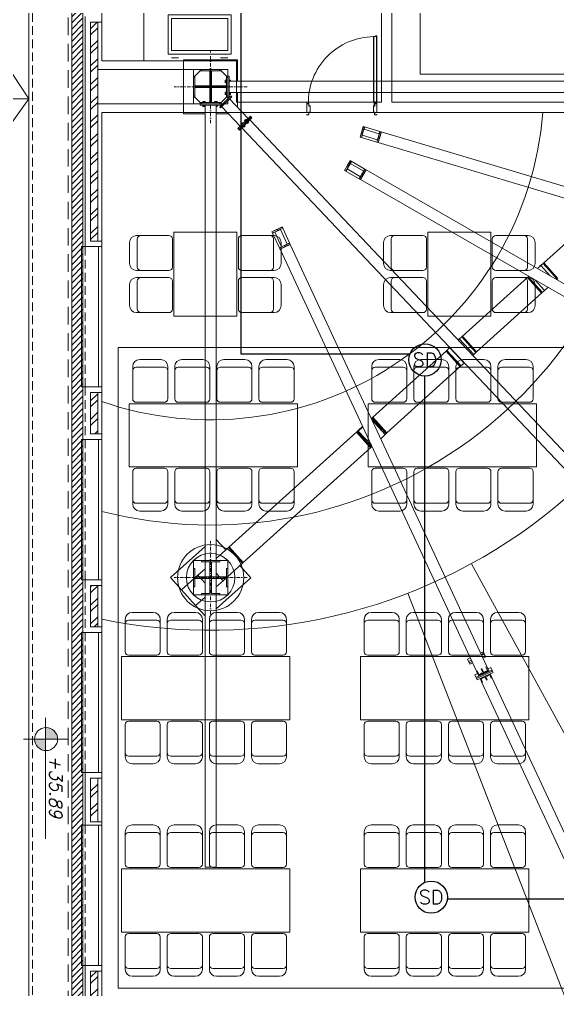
# Model space of a CAD drawing. Header units: inches. Extents: x 561507 to 585362, y 122100 to 138759.
# Drawn here: x 573914 to 574681, y 127063 to 128446 of the extents above; entities that cross this region are included whole.
import ezdxf
from ezdxf.enums import TextEntityAlignment as Align

# ---------------------------------------------------------------- set-up
doc = ezdxf.new("R2010")
doc.units = ezdxf.units.IN
doc.header["$MEASUREMENT"] = 0
for name, pattern in [('DASHDOT2', [0.5, 0.25, -0.125, 0, -0.125]), ('DASHED', [0.75, 0.5, -0.25]), ('HIDDEN', [0.375, 0.25, -0.125]), ('XKITLINE00', [0])]:
    doc.linetypes.add(name, pattern=pattern)
doc.layers.add('BLOCK', color=250, linetype='Continuous', lineweight=5)
doc.layers.add('BLOCK-FUR', color=252, linetype='Continuous', lineweight=0)
doc.layers.add('FIRE', color=3, linetype='Continuous')
doc.layers.add('FIRE WIRE', color=4, linetype='Continuous')
doc.styles.add('ITALICT', font='italict', dxfattribs={"height": 22.5})
doc.styles.add('ROMANS', font='romans.shx')

# ---------------------------------------------------------------- blocks, each defined once
blk = doc.blocks.new('T03', base_point=(7.69542, 4.59291))
at = {"layer": 'BLOCK-FUR'}
for p, q in [((7.69542, 4.59291), (8.59542, 4.59291)), ((7.69542, 4.03291), (7.69542, 4.59291)), ((7.84542, 4.64291), (7.74542, 4.64291)), ((8.44542, 4.64291), (8.54542, 4.64291)), ((8.59542, 4.59291), (8.59542, 4.03291)), ((7.74542, 4.54291), (8.54542, 4.54291)), ((7.74542, 4.08291), (7.74542, 4.54291)), ((8.54542, 4.54291), (8.54542, 4.08291)), ((8.59542, 4.03291), (7.69542, 4.03291)), ((8.54542, 4.08291), (7.74542, 4.08291)), ((7.84542, 3.98291), (7.74542, 3.98291)), ((8.44542, 3.98291), (8.54542, 3.98291))]:
    blk.add_line(p, q, dxfattribs=at)
blk = doc.blocks.new('2-03')
at = {"layer": 'BLOCK-FUR'}
for p, q in [((-0.245, -0.47), (-0.245, -0.41)), ((-0.145, -0.31), (0.155, -0.31)), ((0.255, -0.47), (0.255, -0.41)), ((-0.245, -0.47), (-0.245, -0.87)), ((0.205, -0.42), (-0.195, -0.42)), ((0.255, -0.87), (0.255, -0.47)), ((-0.195, -0.92), (0.205, -0.92))]:
    blk.add_line(p, q, dxfattribs=at)
for centre, radius, start, end in [((-0.145, -0.41), 0.1, 90, 180), ((0.155, -0.41), 0.1, 0, 90), ((-0.195, -0.47), 0.05, 90, 180), ((0.205, -0.47), 0.05, 0, 90), ((-0.195, -0.87), 0.05, 180, 270), ((0.205, -0.87), 0.05, 270, 360)]:
    blk.add_arc(centre, radius, start, end, dxfattribs=at)
blk = doc.blocks.new('miz 8')
at = {"layer": 'BLOCK-FUR'}
for p, q in [((90, 0), (0, 0)), ((0, 0), (0, -240)), ((90, -240), (90, 0)), ((0, -240), (90, -240))]:
    blk.add_line(p, q, dxfattribs=at)
at = {"layer": 'BLOCK-FUR', "xscale": 100, "yscale": 100, "zscale": 100, "rotation": 90}
for p in [(-94, -30.3), (-94, -90.3), (-94, -150.3), (-94, -210.3)]:
    blk.add_blockref('2-03', p, dxfattribs=at)
at = {"layer": 'BLOCK-FUR', "extrusion": (0, 0, -1), "xscale": 100, "yscale": 100, "zscale": -100, "rotation": 90}
for p in [(-184, -30.3), (-184, -90.3), (-184, -150.3), (-184, -210.3)]:
    blk.add_blockref('2-03', p, dxfattribs=at)
blk = doc.blocks.new('4nafareh')
at = {"layer": 'BLOCK-FUR'}
for p, q in [((0, 45), (0, -45)), ((120, 45), (0, 45)), ((120, -45), (120, 45)), ((0, -45), (120, -45))]:
    blk.add_line(p, q, dxfattribs=at)
at = {"layer": 'BLOCK-FUR', "xscale": 100, "yscale": 100, "zscale": 100}
for p in [(29.7, 139), (89.7, 139)]:
    blk.add_blockref('2-03', p, dxfattribs=at)
at = {"layer": 'BLOCK-FUR', "extrusion": (0, 0, -1), "xscale": 100, "yscale": 100, "zscale": -100, "rotation": 180}
for p in [(-29.7, -139), (-89.7, -139)]:
    blk.add_blockref('2-03', p, dxfattribs=at)
blk = doc.blocks.new('S&H')
at = {"layer": 'FIRE'}
blk.add_circle((0, 0), 23, dxfattribs=at)
at = {"layer": 'FIRE', "color": 2, "style": 'ROMANS'}
blk.add_text('SD', height=20, dxfattribs=at).set_placement((-0.1, 0.2), align=Align.MIDDLE)

msp = doc.modelspace()

# ---------------------------------------------------------------- hatches: boundary and pattern name
at = {"layer": 'BLOCK'}
h = msp.add_hatch(dxfattribs=at)
h.set_pattern_fill('ANSI31', color=256, scale=50, style=0)
edge = h.paths.add_edge_path()
edge.add_line((573988.9, 126915), (574448.6, 126915))
edge.add_arc((575362.4, 128010.9), 1426.9, 230.1765, 360.6862)
edge.add_line((576789.3, 128028), (576789.3, 131097))
edge.add_line((576789.3, 131097), (576894.4, 131097))
edge.add_line((576894.4, 131097), (576894.4, 131885))
edge.add_line((576894.4, 131885), (576288.4, 131885))
edge.add_arc((575372.1, 130777.3), 1437.5, 50.4009, 179.7226)
edge.add_line((573934.6, 130784.3), (573934.6, 129808.4))
edge.add_line((573934.6, 129808.4), (573988.9, 129808.4))
edge.add_line((573988.9, 129808.4), (573988.9, 126915))
edge.add_line((573988.9, 126915), (573988.9, 126915))
edge = h.paths.add_edge_path(flags=16)
edge.add_line((576884.4, 131875), (576884.4, 131107))
edge.add_line((576884.4, 131107), (576773.3, 131107))
edge.add_line((576773.3, 131107), (576773.3, 128027.9))
edge.add_arc((575362.4, 128010.9), 1410.9, -130.0584, 0.6901, ccw=False)
edge.add_line((574454.4, 126931), (574004.9, 126931))
edge.add_line((574004.9, 126931), (574004.9, 129824.4))
edge.add_line((574004.9, 129824.4), (573950.6, 129824.4))
edge.add_line((573950.6, 129824.4), (573950.6, 130784.2))
edge.add_arc((575372.4, 130777.1), 1421.8, 50.5456, 179.7137, ccw=False)
edge.add_line((576275.9, 131875), (576884.4, 131875))
h = msp.add_hatch(dxfattribs=at)
h.set_pattern_fill('ANSI32', color=256, scale=50)
h.paths.add_polyline_path([(574025.9, 128442), (574015.9, 128442), (574015.9, 128130), (574025.9, 128130)])
h = msp.add_hatch(dxfattribs=at)
h.set_pattern_fill('ANSI32', color=256, scale=50)
h.paths.add_polyline_path([(574025.9, 127914), (574015.9, 127914), (574015.9, 127855), (574025.9, 127855)])
h = msp.add_hatch(dxfattribs=at)
h.set_pattern_fill('ANSI32', color=256, scale=50)
h.paths.add_polyline_path([(574025.9, 127639), (574015.9, 127639), (574015.9, 127580), (574025.9, 127580)])
at = {"layer": 'BLOCK', "ltscale": 8}
h = msp.add_hatch(color=256, dxfattribs=at)
h.paths.add_polyline_path([(573952.4, 127436.3, 0.01221), (573951.6, 127436.2), (573951.6, 127419.8), (573968.8, 127419.8, 0.414214)])
h.paths.add_polyline_path([(573951.6, 127419.8), (573936, 127419.8, 0.399981), (573951.6, 127403.4)])
at = {"layer": 'BLOCK'}
h = msp.add_hatch(dxfattribs=at)
h.set_pattern_fill('ANSI32', color=256, scale=50)
h.paths.add_polyline_path([(574025.9, 127364), (574015.9, 127364), (574015.9, 127302), (574025.9, 127302)])
h = msp.add_hatch(dxfattribs=at)
h.set_pattern_fill('ANSI32', color=256, scale=50)
h.paths.add_polyline_path([(574226.4, 126924.5), (574025.9, 126924.5), (574025.9, 127089), (574015.9, 127089), (574015.9, 126914.5), (574226.4, 126914.5)])

# ---------------------------------------------------------------- linework, layer by layer
at = {"layer": 'BLOCK', "linetype": 'DASHED', "ltscale": 50}
for p, q in [((573983.9, 129798.5), (573983.9, 126901.5)), ((573988.9, 129798.5), (573988.9, 126901.5))]:
    msp.add_line(p, q, dxfattribs=at)
at = {"layer": 'BLOCK', "ltscale": 50}
msp.add_line((573927.9, 126942.5), (573927.9, 129757.5), dxfattribs=at)
at = {"layer": 'BLOCK', "linetype": 'HIDDEN', "ltscale": 50}
for p, q in [((573932.9, 126942.5), (573932.9, 129757.5)), ((574007.9, 128122), (574007.9, 127922)), ((574007.9, 127922), (574007.9, 127647)), ((574007.9, 127647), (574007.9, 127372)), ((574007.9, 127297), (574007.9, 127097))]:
    msp.add_line(p, q, dxfattribs=at)
at = {"layer": 'BLOCK'}
for p, q in [((573410.8, 129113.2), (573927.9, 128332.5)), ((574430.4, 128328), (574430.3, 128868.9)), ((574445.3, 128868.9), (574445.4, 128328)), ((574031.9, 128650), (574031.9, 128442)), ((574007.9, 128122), (574007.9, 128450)), ((574015.9, 128130), (574015.9, 128442)), ((574015.9, 128442), (574031.9, 128442)), ((574025.9, 128130), (574025.9, 128442)), ((574031.9, 128387), (574031.9, 128442)), ((574223.9, 128387), (574031.9, 128387)), ((574148.4, 128311.5), (574148.4, 128388.5)), ((574148.4, 128388.5), (574225.4, 128388.5)), ((574225.4, 128357.8), (574225.4, 128388.5)), ((574211.4, 128374.5), (574025.9, 128374.5)), ((574162.3, 128374.6), (574211.5, 128374.6)), ((574162.3, 128325.4), (574162.3, 128374.6)), ((574171.9, 128372.5), (574171.9, 128374.5)), ((574171.9, 128374.5), (574201.9, 128374.5)), ((574201.9, 128372.5), (574201.9, 128374.5)), ((574211.5, 128365), (574211.5, 128374.6)), ((574162.4, 128335), (574162.4, 128365)), ((574162.4, 128365), (574164.4, 128365)), ((574164.4, 128335), (574164.4, 128365)), ((574164.5, 128365), (574171.9, 128372.4)), ((574164.5, 128352.1), (574164.5, 128365)), ((574171.9, 128372.5), (574201.9, 128372.5)), ((574171.9, 128372.4), (574184.8, 128372.4)), ((574184.8, 128372.4), (574186.3, 128370.9)), ((574186.3, 128352.1), (574186.3, 128370.9)), ((574186.4, 128327.5), (574186.4, 128372.5)), ((574187.4, 128327.5), (574187.4, 128372.5)), ((574187.5, 128370.9), (574189, 128372.4)), ((574187.5, 128352.1), (574187.5, 128370.9)), ((574189, 128372.4), (574201.9, 128372.4)), ((574209.3, 128365), (574201.9, 128372.4)), ((574209.3, 128352.1), (574209.3, 128365)), ((574209.4, 128335), (574209.4, 128365)), ((574209.4, 128365), (574211.4, 128365)), ((574211.4, 128335), (574211.4, 128365)), ((574211.4, 128365), (574213.4, 128365)), ((574213.4, 128335), (574213.4, 128365)), ((574164.4, 128350.5), (574186.4, 128350.5)), ((574164.4, 128349.5), (574186.4, 128349.5)), ((574166, 128350.6), (574164.5, 128352.1)), ((574164.5, 128347.9), (574166, 128349.4)), ((574164.5, 128335), (574164.5, 128347.9)), ((574166, 128350.6), (574184.8, 128350.6)), ((574166, 128349.4), (574184.8, 128349.4)), ((574184.8, 128350.6), (574186.3, 128352.1)), ((574186.3, 128347.9), (574184.8, 128349.4)), ((574186.3, 128329.1), (574186.3, 128347.9)), ((574187.4, 128350.5), (574209.4, 128350.5)), ((574187.4, 128349.5), (574209.4, 128349.5)), ((574189, 128350.6), (574187.5, 128352.1)), ((574187.5, 128347.9), (574189, 128349.4)), ((574187.5, 128329.1), (574187.5, 128347.9)), ((574189, 128350.6), (574207.8, 128350.6)), ((574189, 128349.4), (574207.8, 128349.4)), ((574207.8, 128350.6), (574209.3, 128352.1)), ((574209.3, 128347.9), (574207.8, 128349.4)), ((574209.3, 128335), (574209.3, 128347.9)), ((574213.4, 128357.8), (575101.7, 128357.8)), ((571683.4, 128332.5), (573927.9, 128332.5)), ((573391.7, 127591.2), (573927.9, 128332.5)), ((574162.4, 128335), (574164.4, 128335)), ((574171.9, 128327.6), (574164.5, 128335)), ((574199.8, 128321.3), (574215.5, 128337.1)), ((574201.2, 128319.9), (574217, 128335.7)), ((574201.9, 128327.6), (574209.3, 128335)), ((574209.4, 128335), (574211.4, 128335)), ((574211.4, 128335), (574213.4, 128335)), ((574211.5, 128333.1), (574211.5, 128335)), ((574213.4, 128341.8), (575101.7, 128341.8)), ((574240.5, 128304.8), (574214, 128332.7)), ((574217, 128335.7), (574215.5, 128337.1)), ((574225.4, 128320.7), (574225.4, 128341.8)), ((574025.9, 128325.5), (574211.4, 128325.5)), ((574162.3, 128325.4), (574171.9, 128325.4)), ((574171.9, 128327.6), (574184.8, 128327.6)), ((574171.9, 128327.5), (574201.9, 128327.5)), ((574171.9, 128323.5), (574171.9, 128327.5)), ((574171.9, 128325.5), (574201.9, 128325.5)), ((574171.9, 128323.5), (574201.9, 128323.5)), ((574178.9, 127237), (574178.9, 128323.5)), ((574184.8, 128327.6), (574186.3, 128329.1)), ((574187.5, 128329.1), (574189, 128327.6)), ((574189, 128327.6), (574201.9, 128327.6)), ((574194.9, 127237), (574194.9, 128323.5)), ((574201.2, 128319.9), (574199.8, 128321.3)), ((574201.9, 128323.5), (574201.9, 128327.5)), ((574201.9, 128325.4), (574203.8, 128325.4)), ((574229.2, 128293.5), (574202.7, 128321.4)), ((574223.9, 128328), (574323.9, 128328)), ((574323.9, 128328), (574323.9, 128313)), ((574421.6, 128326.5), (574423.1, 128326.5)), ((574422.3, 128325.7), (574422.3, 128327.2)), ((574430.4, 128328), (574423.9, 128328)), ((574423.9, 128313), (574423.9, 128328)), ((574913.4, 128328), (574445.4, 128328)), ((574031.9, 128313), (574323.9, 128313)), ((574031.9, 128130), (574031.9, 128313)), ((574148.4, 128311.5), (574178.9, 128311.5)), ((574194.9, 128311.5), (574212.1, 128311.5)), ((574225.9, 128290.2), (574243.6, 128307.9)), ((574227, 128289.2), (574244.7, 128306.8)), ((574228.1, 128288.1), (574245.7, 128305.8)), ((574244.7, 128306.8), (574243.6, 128307.9)), ((574245.7, 128305.8), (574244.7, 128306.8)), ((575248.4, 128313), (574423.9, 128313)), ((574227, 128289.2), (574225.9, 128290.2)), ((574811, 127678.5), (574231.2, 128291.3)), ((574822.6, 127689.5), (574242.6, 128302.6)), ((574399.9, 128278), (574404.5, 128293.3)), ((574402.5, 128286), (574404.7, 128293.3)), ((574404.2, 128285.5), (574406.4, 128292.7)), ((574404.5, 128293.3), (574406.4, 128292.7)), ((574405.6, 128289.3), (574406.6, 128292.7)), ((574406.4, 128292.7), (574428.2, 128286.2)), ((574228.1, 128288.1), (574227, 128289.2)), ((574399.9, 128278), (574401.8, 128277.4)), ((574400.1, 128277.9), (574402.3, 128285.2)), ((574401.8, 128277.4), (574404, 128284.7)), ((574401.8, 128277.4), (574423.6, 128270.9)), ((574402, 128277.4), (574403, 128280.7)), ((574402.3, 128285.2), (574404, 128284.7)), ((574402.5, 128286), (574404.2, 128285.5)), ((574402.9, 128280.7), (574405.5, 128289.3)), ((574402.9, 128280.7), (574424.6, 128274.3)), ((574405.5, 128289.3), (574427.1, 128282.9)), ((574423.6, 128270.9), (574428.2, 128286.2)), ((574423.8, 128270.9), (574426, 128278.1)), ((574424.6, 128274.3), (574427.1, 128282.9)), ((574425.5, 128270.3), (574427.7, 128277.6)), ((574425.7, 128270.3), (574430.3, 128285.6)), ((574426, 128278.1), (574427.7, 128277.6)), ((574426.2, 128278.9), (574428.4, 128286.2)), ((574426.2, 128278.9), (574427.9, 128278.4)), ((574427.1, 128282.9), (574427.2, 128282.9)), ((574427.9, 128278.4), (574430.1, 128285.7)), ((574428.2, 128286.2), (574430.1, 128285.7)), ((575066.2, 128096.2), (574430.1, 128285.7)), ((574423.6, 128270.9), (574425.5, 128270.3)), ((574424.6, 128274.3), (574424.6, 128274.3)), ((575061.7, 128080.8), (574425.5, 128270.3)), ((574377.7, 128230.7), (574385.7, 128244.6)), ((574377.9, 128230.6), (574381.7, 128237.2)), ((574379.4, 128229.7), (574383.2, 128236.3)), ((574379.6, 128229.6), (574387.6, 128243.5)), ((574381.3, 128232.7), (574385.8, 128240.5)), ((574381.7, 128237.2), (574383.2, 128236.3)), ((574382.1, 128237.9), (574385.8, 128244.5)), ((574382.1, 128237.9), (574383.6, 128237)), ((574383.6, 128237), (574387.4, 128243.6)), ((574385.7, 128244.6), (574387.4, 128243.6)), ((574385.8, 128240.5), (574405.1, 128229.4)), ((574387.4, 128243.6), (574406.8, 128232.4)), ((574377.7, 128230.7), (574377.9, 128230.6)), ((574377.9, 128230.6), (574398.8, 128218.6)), ((574381.3, 128232.7), (574400.6, 128221.6)), ((574398.8, 128218.6), (574406.8, 128232.4)), ((574399, 128218.5), (574402.8, 128225.1)), ((574400.6, 128221.6), (574405.1, 128229.4)), ((574400.6, 128217.6), (574404.3, 128224.2)), ((574400.7, 128217.5), (574408.7, 128231.3)), ((574402.8, 128225.1), (574404.3, 128224.2)), ((574403.2, 128225.7), (574407, 128232.3)), ((574403.2, 128225.7), (574404.7, 128224.8)), ((574404.7, 128224.8), (574408.5, 128231.4)), ((574406.8, 128232.4), (574408.5, 128231.4)), ((574408.5, 128231.4), (574961.4, 127913.2)), ((574398.8, 128218.6), (574399, 128218.5)), ((574399, 128218.5), (574400.7, 128217.5)), ((574400.7, 128217.5), (574953.4, 127899.4)), ((574745.9, 128174.9), (574661.3, 128098.5)), ((574274.2, 128143.2), (574288.7, 128150)), ((574274.2, 128143.2), (574275.1, 128141.3)), ((574274.3, 128143.1), (574281.2, 128146.3)), ((574275.1, 128141.3), (574289.6, 128148.1)), ((574275.1, 128141.5), (574282, 128144.7)), ((574284.9, 128120.4), (574275.1, 128141.3)), ((574278.3, 128142.8), (574286.5, 128146.6)), ((574288, 128121.9), (574278.3, 128142.8)), ((574282, 128144.7), (574281.2, 128146.3)), ((574281.9, 128146.6), (574288.8, 128149.8)), ((574282.7, 128145), (574281.9, 128146.6)), ((574282.7, 128145), (574289.6, 128148.2)), ((574296.2, 128125.7), (574286.5, 128146.6)), ((574288.8, 128149.8), (574288.7, 128150)), ((574289.6, 128148.2), (574288.8, 128149.8)), ((574289.6, 128148.2), (574299.4, 128127.2)), ((574015.9, 128130), (574031.9, 128130)), ((574284.9, 128120.4), (574299.4, 128127.2)), ((574285.8, 128118.5), (574300.3, 128125.2)), ((574288, 128121.9), (574296.2, 128125.7)), ((574292.6, 128123.8), (574299.4, 128127)), ((574293.3, 128122.2), (574292.6, 128123.8)), ((574293.3, 128122.2), (574300.2, 128125.4)), ((574299.4, 128127.2), (574300.2, 128125.4)), ((574300.3, 128125.2), (574300.2, 128125.4)), ((574580.4, 127523.5), (574300.3, 128125.2)), ((574031.9, 128122), (574002.9, 128122)), ((574002.9, 128122), (574002.9, 127922)), ((574026.9, 128122), (574026.9, 127922)), ((574284.9, 128120.3), (574291.8, 128123.5)), ((574284.9, 128120.4), (574285.7, 128118.6)), ((574285.7, 128118.6), (574292.6, 128121.8)), ((574285.8, 128118.5), (574285.7, 128118.6)), ((574565.9, 127516.8), (574285.8, 128118.5)), ((574292.6, 128121.8), (574291.8, 128123.5)), ((574661.3, 128098.5), (574657.6, 128095.1)), ((574680.9, 128075.7), (574660.8, 128098)), ((574681.4, 128076.2), (574661.3, 128098.5)), ((574682, 128076.7), (574661.9, 128099)), ((574652.9, 128090.8), (574657.6, 128095.1)), ((574656.2, 128094.5), (574657.3, 128095.5)), ((574656.5, 128094.1), (574656.2, 128094.5)), ((574657.6, 128095.1), (574657.3, 128095.5)), ((574671, 128080.4), (574657.6, 128095.1)), ((574667.1, 128092.1), (574666.7, 128092.5)), ((574676.1, 128082.1), (574675.7, 128082.6)), ((574639.1, 128078.4), (574545.4, 127993.7)), ((574658.7, 128055.6), (574638.5, 128077.9)), ((574640.4, 128079.5), (574639.1, 128078.4)), ((574659.2, 128056.1), (574639.1, 128078.4)), ((574659.8, 128056.6), (574639.7, 128078.9)), ((574644.9, 128072), (574644.5, 128072.4)), ((574662.9, 128059.5), (574649.6, 128074.2)), ((574681.4, 128076.2), (574680.2, 128075.1)), ((574659.2, 128056.1), (574566, 127972)), ((574653.8, 128062), (574653.4, 128062.5)), ((574662.9, 128059.5), (574659.2, 128056.1)), ((574662.9, 128059.5), (574667.7, 128063.8)), ((574539.5, 127988.7), (574541.1, 127990.3)), ((574562, 127968.2), (574541.1, 127990.3)), ((574545.4, 127993.7), (574541.3, 127990.1)), ((574564.9, 127971), (574544.8, 127993.2)), ((574565.5, 127971.5), (574545.4, 127993.7)), ((574565.5, 127971.5), (574545.4, 127993.7)), ((574566, 127972), (574545.9, 127994.2)), ((574551.1, 127987.3), (574550.7, 127987.8)), ((574523.1, 127973.6), (574417.4, 127878.2)), ((574542.7, 127950.8), (574522.5, 127973.1)), ((574527.6, 127977.7), (574523.1, 127973.6)), ((574543.2, 127951.4), (574523.1, 127973.6)), ((574543.2, 127951.4), (574523.1, 127973.6)), ((574543.8, 127951.9), (574523.7, 127974.1)), ((574527.6, 127977.7), (574527.8, 127977.8)), ((574527.8, 127977.6), (574527.6, 127977.7)), ((574527.8, 127977.6), (574527.9, 127977.7)), ((574548.6, 127955.5), (574527.8, 127977.6)), ((574560.1, 127977.4), (574559.7, 127977.8)), ((574565.5, 127971.5), (574566, 127972)), ((574528.9, 127967.2), (574528.5, 127967.7)), ((574537.9, 127957.3), (574537.5, 127957.7)), ((574560.4, 127966.6), (574562, 127968.2)), ((574565.5, 127971.5), (574561.9, 127968.3)), ((574543.2, 127951.4), (574438.1, 127856.4)), ((574548.3, 127955.9), (574543.2, 127951.4)), ((574548.6, 127955.5), (574548.8, 127955.7)), ((574002.9, 127922), (574031.9, 127922)), ((574031.9, 127914), (574031.9, 127922)), ((574015.9, 127855), (574015.9, 127914)), ((574015.9, 127914), (574025.9, 127914)), ((574025.9, 127855), (574025.9, 127914)), ((574025.9, 127914), (574031.9, 127914)), ((574417.4, 127878.2), (574415.9, 127876.8)), ((574435.7, 127854.2), (574416.6, 127875.3)), ((574435.8, 127854), (574416.6, 127875.3)), ((574435.9, 127853.9), (574416.7, 127875.1)), ((574437, 127855.4), (574416.8, 127877.6)), ((574437.5, 127855.9), (574417.4, 127878.2)), ((574438.1, 127856.4), (574418, 127878.6)), ((574397.3, 127859.1), (574403.8, 127865)), ((574397.3, 127859), (574403.9, 127864.8)), ((574398.1, 127860.7), (574403.5, 127865.6)), ((574423.2, 127871.8), (574422.8, 127872.2)), ((574432.2, 127861.8), (574431.8, 127862.3)), ((574015.9, 127855), (574031.9, 127855)), ((574031.9, 127847), (574031.9, 127855)), ((574395.2, 127858.1), (574212.9, 127693.4)), ((574414.7, 127835.3), (574394.6, 127857.5)), ((574397, 127859.7), (574395.2, 127858.1)), ((574415.3, 127835.8), (574395.2, 127858.1)), ((574415.8, 127836.3), (574395.7, 127858.5)), ((574397, 127859.7), (574398.1, 127860.7)), ((574397, 127859.7), (574397.2, 127859.9)), ((574397.4, 127859.3), (574397, 127859.7)), ((574397.3, 127859), (574397.3, 127859.1)), ((574416, 127838.7), (574397.3, 127859)), ((574397.4, 127859.3), (574398.5, 127860.3)), ((574398.5, 127860.3), (574398.1, 127860.7)), ((574398.5, 127860.3), (574398.5, 127860.3)), ((574400.9, 127851.7), (574400.5, 127852.1)), ((574429.3, 127848), (574435.9, 127853.9)), ((574437.5, 127855.9), (574435.7, 127854.2)), ((574435.9, 127853.9), (574435.8, 127854)), ((574437.5, 127855.9), (574438.1, 127856.4)), ((574007.9, 127847), (574002.9, 127847)), ((574002.9, 127847), (574002.9, 127647)), ((574007.9, 127847), (574031.9, 127847)), ((574026.9, 127847), (574026.9, 127647)), ((574415.3, 127835.8), (574233.5, 127671.6)), ((574409.9, 127841.7), (574409.5, 127842.2)), ((574416, 127838.6), (574414.1, 127840.8)), ((574416.7, 127837.1), (574415.3, 127835.8)), ((574208.5, 127689.5), (574194.9, 127704.5)), ((574129.6, 127650), (574178.9, 127694.6)), ((574194.9, 127677.2), (574212.3, 127692.9)), ((574212.3, 127692.9), (574212.9, 127693.4)), ((574232.4, 127670.6), (574212.3, 127692.9)), ((574233, 127671.2), (574212.9, 127693.4)), ((574233.5, 127671.6), (574213.4, 127693.9)), ((574218.7, 127687), (574218.3, 127687.5)), ((574233, 127671.2), (574204.7, 127645.6)), ((574227.6, 127677.1), (574227.2, 127677.5)), ((574244.3, 127649.9), (574228.6, 127667.2)), ((574233, 127671.2), (574233.5, 127671.6)), ((574145.4, 127632.5), (574168.7, 127653.5)), ((574168.7, 127653.5), (574178.9, 127662.7)), ((574178.9, 127642.1), (574168.7, 127653.5)), ((574204.7, 127645.6), (574194.9, 127656.5)), ((574002.9, 127647), (574007.9, 127647)), ((574007.9, 127647), (574031.9, 127647)), ((574031.9, 127639), (574031.9, 127647)), ((574145.4, 127632.5), (574129.6, 127650)), ((574194.9, 127605.3), (574244.3, 127649.9)), ((574194.9, 127636.8), (574204.7, 127645.6)), ((574015.9, 127580), (574015.9, 127639)), ((574015.9, 127639), (574031.9, 127639)), ((574025.9, 127580), (574025.9, 127639)), ((574165.5, 127610.2), (574145.4, 127632.5)), ((574165.5, 127610.2), (574178.9, 127622.3)), ((574178.9, 127595.4), (574165.5, 127610.2)), ((574031.9, 127572), (574002.9, 127572)), ((574002.9, 127572), (574002.9, 127372)), ((574015.9, 127580), (574031.9, 127580)), ((574026.9, 127572), (574026.9, 127372)), ((574031.9, 127572), (574031.9, 127580)), ((574571.5, 127542.5), (574575.6, 127544.4)), ((574575.6, 127544.4), (574578.1, 127539)), ((574553, 127533.9), (574557, 127535.8)), ((574553, 127533.9), (574555.5, 127528.5)), ((574554.6, 127530.3), (574558.7, 127532.2)), ((574555.5, 127528.5), (574559.6, 127530.4)), ((574555.5, 127528.5), (574559.6, 127530.4)), ((574573.2, 127538.9), (574577.3, 127540.8)), ((574574.1, 127537.1), (574578.1, 127539)), ((574574.1, 127537.1), (574578.1, 127539)), ((574574.9, 127535.3), (574579, 127537.2)), ((574579, 127537.2), (574578.1, 127539)), ((574556.3, 127526.7), (574555.5, 127528.5)), ((574556.3, 127526.7), (574560.4, 127528.6)), ((574565.1, 127507.7), (574587.8, 127518.3)), ((574569.2, 127509.6), (574565.9, 127516.8)), ((574566, 127506), (574588.6, 127516.5)), ((574570.3, 127510.2), (574567, 127517.3)), ((574575.9, 127512.8), (574572.6, 127519.9)), ((574577, 127513.3), (574573.7, 127520.4)), ((574576.6, 127514.1), (574582.2, 127516.7)), ((574582.6, 127515.9), (574579.3, 127523)), ((574583.7, 127516.4), (574580.4, 127523.5)), ((574582, 127520), (574586.1, 127521.9)), ((574582.6, 127515.9), (574583.7, 127516.4)), ((574586.1, 127521.9), (574588.6, 127516.5)), ((574589.5, 127514.7), (574588.6, 127516.5)), ((574563.4, 127511.3), (574567.5, 127513.2)), ((574563.4, 127511.3), (574566, 127506)), ((574566.8, 127504.2), (574566, 127506)), ((574566.8, 127504.2), (574589.5, 127514.7)), ((574569.2, 127509.6), (574570.3, 127510.2)), ((574569.9, 127511), (574575.5, 127513.6)), ((574570.9, 127506.1), (574572, 127506.6)), ((574573.4, 127500.6), (574570.9, 127506.1)), ((574574.5, 127501.1), (574572, 127506.6)), ((574575.9, 127512.8), (574577, 127513.3)), ((574577.6, 127509.2), (574578.7, 127509.7)), ((574580.1, 127503.7), (574577.6, 127509.2)), ((574581.2, 127504.2), (574578.7, 127509.7)), ((574580.1, 127503.7), (574581.2, 127504.2)), ((574584.3, 127512.3), (574585.4, 127512.8)), ((574586.8, 127506.9), (574584.3, 127512.3)), ((574587.9, 127507.4), (574585.4, 127512.8)), ((574586.8, 127506.9), (574587.9, 127507.4)), ((574986.4, 126651.3), (574587.9, 127507.4)), ((574573.4, 127500.6), (574574.5, 127501.1)), ((574971.9, 126644.6), (574573.4, 127500.6)), ((574002.9, 127372), (574007.9, 127372)), ((574007.9, 127297), (574007.9, 127372)), ((574007.9, 127372), (574031.9, 127372)), ((574015.9, 127302), (574015.9, 127364)), ((574015.9, 127364), (574025.9, 127364)), ((574025.9, 127302), (574025.9, 127364)), ((574025.9, 127364), (574031.9, 127364)), ((574031.9, 127364), (574031.9, 127372)), ((574031.9, 127297), (574002.9, 127297)), ((574002.9, 127297), (574002.9, 127097)), ((574015.9, 127302), (574031.9, 127302)), ((574026.9, 127297), (574026.9, 127097)), ((574031.9, 127297), (574031.9, 127302)), ((574178.9, 127237), (574194.9, 127237)), ((574002.9, 127097), (574007.9, 127097)), ((574007.9, 126906.5), (574007.9, 127097)), ((574007.9, 127097), (574031.9, 127097)), ((574015.9, 126914.5), (574015.9, 127089)), ((574015.9, 127089), (574025.9, 127089)), ((574025.9, 126924.5), (574025.9, 127089)), ((574025.9, 127089), (574031.9, 127089)), ((574031.9, 127089), (574031.9, 127097)), ((574031.9, 127089), (574031.9, 126930.5))]:
    msp.add_line(p, q, dxfattribs=at)
at = {"layer": 'BLOCK', "ltscale": 8}
for p, q in [((574419.6, 128328.4), (574419.6, 128421.4)), ((574423.3, 128422.6), (574423.3, 128327.2)), ((573951.6, 127450.2), (573951.6, 127277.5)), ((573920.2, 127419.8), (573982.9, 127419.8))]:
    msp.add_line(p, q, dxfattribs=at)
at = {"layer": 'BLOCK', "linetype": 'DASHDOT2', "ltscale": 20}
for p, q in [((574186.9, 128297.8), (574186.9, 128402.1)), ((574239.1, 128350), (574134.8, 128350)), ((574186.9, 127597.8), (574186.9, 127702.1)), ((574239.1, 127650), (574134.8, 127650))]:
    msp.add_line(p, q, dxfattribs=at)
at = {"layer": 'BLOCK', "linetype": 'ByBlock'}
for p, q in [((574173.9, 128374.5), (574173.9, 128372.4)), ((574200, 128374.5), (574200, 128372.4)), ((574162.4, 128363), (574164.5, 128363)), ((574164.5, 128363), (574164.5, 128351.3)), ((574185.4, 128372.4), (574173.9, 128372.4)), ((574185.6, 128372.2), (574185.6, 128327.5)), ((574188.2, 128372.2), (574188.2, 128327.5)), ((574200, 128372.4), (574188.4, 128372.4)), ((574209.3, 128363), (574209.3, 128351.3)), ((574211.4, 128363), (574209.3, 128363)), ((574185.6, 128351.3), (574164.5, 128351.3)), ((574164.5, 128348.7), (574164.5, 128336.9)), ((574185.6, 128348.7), (574164.5, 128348.7)), ((574209.3, 128351.3), (574188.2, 128351.3)), ((574209.3, 128348.7), (574188.2, 128348.7)), ((574209.3, 128348.7), (574209.3, 128336.9)), ((574162.4, 128336.9), (574164.5, 128336.9)), ((574211.4, 128336.9), (574209.3, 128336.9)), ((574185.4, 128327.5), (574173.9, 128327.5)), ((574173.9, 128325.5), (574173.9, 128327.5)), ((574200, 128327.5), (574188.4, 128327.5)), ((574200, 128325.5), (574200, 128327.5)), ((574173.9, 127674.5), (574173.9, 127672.4)), ((574185.4, 127672.4), (574173.9, 127672.4)), ((574185.6, 127672.2), (574185.6, 127627.5)), ((574188.2, 127672.2), (574188.2, 127627.5)), ((574200, 127672.4), (574188.4, 127672.4)), ((574200, 127674.5), (574200, 127672.4)), ((574162.4, 127663), (574164.5, 127663)), ((574164.5, 127663), (574164.5, 127651.3)), ((574209.3, 127663), (574209.3, 127651.3)), ((574211.4, 127663), (574209.3, 127663)), ((574185.6, 127651.3), (574164.5, 127651.3)), ((574164.5, 127648.7), (574164.5, 127636.9)), ((574185.6, 127648.7), (574164.5, 127648.7)), ((574209.3, 127651.3), (574188.2, 127651.3)), ((574209.3, 127648.7), (574188.2, 127648.7)), ((574209.3, 127648.7), (574209.3, 127636.9)), ((574162.4, 127636.9), (574164.5, 127636.9)), ((574185.4, 127627.5), (574173.9, 127627.5)), ((574173.9, 127625.5), (574173.9, 127627.5)), ((574200, 127627.5), (574188.4, 127627.5)), ((574200, 127625.5), (574200, 127627.5)), ((574211.4, 127636.9), (574209.3, 127636.9))]:
    msp.add_line(p, q, dxfattribs=at)
at = {"layer": 'BLOCK', "linetype": 'XKITLINE00'}
for p, q in [((574207.8, 128359.3), (574209.4, 128359.3)), ((574207.8, 128359.3), (574207.8, 128355.7)), ((574213.4, 128359.3), (574215, 128359.3)), ((574215, 128357.8), (574215, 128359.3)), ((574207.8, 128357.5), (574209.4, 128357.5)), ((574207.8, 128355.7), (574209.4, 128355.7)), ((574207.8, 128342.3), (574209.4, 128342.3)), ((574207.8, 128342.3), (574207.8, 128338.7)), ((574207.8, 128340.5), (574209.4, 128340.5)), ((574207.8, 128338.7), (574209.4, 128338.7)), ((574213.4, 128340.5), (574215, 128340.5)), ((574213.4, 128338.7), (574215, 128338.7)), ((574215, 128341.8), (574215, 128338.7)), ((574175.6, 128327.5), (574175.6, 128329)), ((574175.6, 128329), (574179.2, 128329)), ((574175.6, 128321.9), (574175.6, 128323.5)), ((574175.6, 128321.9), (574178.9, 128321.9)), ((574177.4, 128327.5), (574177.4, 128329)), ((574177.4, 128321.9), (574177.4, 128323.5)), ((574179.2, 128327.5), (574179.2, 128329)), ((574192.6, 128327.5), (574192.6, 128329)), ((574196.2, 128329), (574192.6, 128329)), ((574194.4, 128327.5), (574194.4, 128329)), ((574194.9, 128321.9), (574196.2, 128321.9)), ((574196.2, 128327.5), (574196.2, 128329)), ((574196.2, 128321.9), (574196.2, 128323.5)), ((574237.6, 128303.7), (574235.4, 128301.6)), ((574238.5, 128302.8), (574237.6, 128303.7)), ((574232.3, 128298.4), (574230.1, 128296.3)), ((574231.1, 128295.3), (574230.1, 128296.3)), ((574232.1, 128296.4), (574231.2, 128297.3)), ((574233.2, 128297.5), (574232.3, 128298.4)), ((574234.1, 128292.3), (574233.2, 128293.2)), ((574236.2, 128294.4), (574234.1, 128292.3)), ((574235.2, 128293.4), (574234.3, 128294.3)), ((574236.2, 128294.4), (574235.3, 128295.3)), ((574236.4, 128300.6), (574235.4, 128301.6)), ((574237.4, 128301.7), (574236.5, 128302.6)), ((574239.4, 128297.6), (574238.5, 128298.5)), ((574241.5, 128299.7), (574239.4, 128297.6)), ((574240.5, 128298.7), (574239.6, 128299.6)), ((574241.5, 128299.7), (574240.6, 128300.6)), ((574577.5, 127515.5), (574578.2, 127516)), ((574577.5, 127515.5), (574578.4, 127515.7)), ((574578.1, 127514.3), (574577.5, 127515.5)), ((574578.2, 127516), (574579.8, 127516.8)), ((574578.4, 127515.7), (574580, 127516.4)), ((574578.9, 127514.5), (574578.4, 127515.7)), ((574578.9, 127514.5), (574580.5, 127515.2)), ((574579.8, 127516.8), (574580.7, 127516.9)), ((574580, 127516.4), (574580.7, 127516.9)), ((574580.5, 127515.2), (574580, 127516.4)), ((574580.5, 127515.2), (574581.2, 127515.8)), ((574581.2, 127515.8), (574580.7, 127516.9)), ((574570.7, 127512.3), (574571.4, 127512.9)), ((574570.7, 127512.3), (574571.6, 127512.5)), ((574571.3, 127511.1), (574570.7, 127512.3)), ((574571.3, 127511.1), (574572.1, 127511.3)), ((574571.4, 127512.9), (574573, 127513.6)), ((574571.6, 127512.5), (574573.2, 127513.2)), ((574572.1, 127511.3), (574571.6, 127512.5)), ((574572.1, 127511.3), (574573.7, 127512)), ((574573, 127513.6), (574573.9, 127513.8)), ((574573.5, 127506.4), (574573.1, 127507.1)), ((574573.2, 127513.2), (574573.9, 127513.8)), ((574573.7, 127512), (574573.2, 127513.2)), ((574573.5, 127506.4), (574574.4, 127506.5)), ((574573.7, 127512), (574574.4, 127512.6)), ((574574.4, 127512.6), (574573.9, 127513.8)), ((574574.4, 127506.5), (574573.9, 127507.5)), ((574574.4, 127506.5), (574575.9, 127507.3)), ((574575.9, 127507.3), (574575.5, 127508.2)), ((574575.9, 127507.3), (574576.6, 127507.8)), ((574576.6, 127507.8), (574576.3, 127508.6)), ((574578.1, 127514.3), (574578.9, 127514.5)), ((574580.3, 127509.5), (574579.9, 127510.3)), ((574580.3, 127509.5), (574581.2, 127509.7)), ((574581.2, 127509.7), (574580.7, 127510.6)), ((574581.2, 127509.7), (574582.7, 127510.4)), ((574582.7, 127510.4), (574582.3, 127511.4)), ((574582.7, 127510.4), (574583.4, 127511)), ((574583.4, 127511), (574583.1, 127511.7))]:
    msp.add_line(p, q, dxfattribs=at)
at = {"layer": 'BLOCK', "linetype": 'DASHED'}
for p, q in [((574420, 128326.6), (574420, 128322.5)), ((574420, 128326.6), (574422, 128326.6)), ((574420.4, 128326.3), (574420.4, 128322.4)), ((574420.4, 128326.3), (574422, 128326.3))]:
    msp.add_line(p, q, dxfattribs=at)
at = {"layer": 'BLOCK', "ltscale": 20}
for p, q in [((574558.6, 127669.9), (575133.4, 126618.4)), ((574826.9, 126705.1), (574467.9, 127627.7))]:
    msp.add_line(p, q, dxfattribs=at)
at = {"layer": 'BLOCK'}
for points in [[(576894.4, 131885), (576288.4, 131885, 0.632917), (573934.6, 130784.3), (573934.6, 129808.4), (573988.9, 129808.4), (573988.9, 126915)], [(573988.9, 126915), (574448.6, 126915, 0.640202), (576789.3, 128028), (576789.3, 131097), (576894.4, 131097)], [(574323.9, 128325.7, -0.414214), (574324.2, 128326), (574326.9, 128326, -0.414214), (574327.1, 128325.7), (574327.1, 128322.6, 0.414214), (574327.2, 128322.5), (574328.7, 128322.5, -0.414214), (574328.9, 128322.2)], [(574328.8, 128322.2, 0.414214), (574328.7, 128322.3), (574327.2, 128322.3, -0.414214), (574327, 128322.6), (574327, 128325.7, 0.414214), (574326.9, 128325.8), (574324.2, 128325.8, 0.414214), (574324.1, 128325.7), (574324.1, 128325.1), (574323.9, 128325.1)], [(574328.8, 128322.2), (574328.8, 128313.7, -0.414214), (574328.7, 128313.6), (574327.2, 128313.6, 0.414214), (574327, 128313.4), (574327, 128310.2, -0.414214), (574326.9, 128310.1), (574324.2, 128310.1, -0.414214), (574324.1, 128310.2), (574324.1, 128310.8), (574323.9, 128310.8), (574323.9, 128310.2, 0.414214), (574324.2, 128310), (574326.9, 128310, 0.414214), (574327.1, 128310.2), (574327.1, 128313.4, -0.414214), (574327.2, 128313.5), (574328.7, 128313.5, 0.414214), (574328.9, 128313.7), (574328.9, 128322.2)], [(574423.9, 128325.7, 0.414214), (574423.7, 128326), (574421, 128326, 0.414214), (574420.7, 128325.7), (574420.7, 128322.5, -0.414214), (574420.6, 128322.5), (574419.2, 128322.5, 0.414214), (574418.9, 128322.2)], [(574419.1, 128322.2), (574419.1, 128313.7, 0.414214), (574419.2, 128313.6), (574420.6, 128313.6, -0.414214), (574420.9, 128313.4), (574420.9, 128310.2, 0.414214), (574421, 128310.1), (574423.7, 128310.1, 0.414214), (574423.8, 128310.2), (574423.8, 128310.8), (574423.9, 128310.8), (574423.9, 128310.2, -0.414214), (574423.7, 128310), (574421, 128310, -0.414214), (574420.7, 128310.2), (574420.7, 128313.4, 0.414214), (574420.6, 128313.5), (574419.2, 128313.5, -0.414214), (574418.9, 128313.7), (574418.9, 128322.2)], [(574419.1, 128322.2, -0.414214), (574419.2, 128322.3), (574420.6, 128322.3, 0.414214), (574420.9, 128322.5), (574420.9, 128325.7, -0.414214), (574421, 128325.8), (574423.7, 128325.8, -0.414214), (574423.8, 128325.7), (574423.8, 128325.1), (574423.9, 128325.1)]]:
    msp.add_lwpolyline(points, format="xyb", dxfattribs=at)
msp.add_lwpolyline([(574004.9, 126931), (574454.4, 126931, 0.641671), (576773.3, 128027.9), (576773.3, 131107), (576884.4, 131107), (576884.4, 131875), (576275.9, 131875, 0.631979), (573950.6, 130784.2), (573950.6, 129824.4), (574004.9, 129824.4)], format="xyb", close=True, dxfattribs=at)
at = {"layer": 'BLOCK', "ltscale": 20}
for points in [[(574430.4, 129068.5), (574223.9, 129068.5), (574223.9, 129013), (574149.9, 129013), (574149.9, 129068.5), (574031.9, 129068.5), (574031.9, 128387)], [(574223.9, 128387), (574223.9, 128328), (574430.4, 128328), (574430.4, 129068.5)], [(574223.9, 126987), (574031.9, 126987), (574031.9, 128313), (575248.4, 128313)], [(574964.9, 127644.5), (574964.9, 127978), (574654.9, 127978), (574054.9, 127978), (574054.9, 127374.5), (574054.9, 127064.5), (574384.9, 127064.5), (574964.9, 127064.5), (574964.9, 127644.5)]]:
    msp.add_lwpolyline(points, dxfattribs=at)
msp.add_lwpolyline([(574913.4, 129068.5), (574445.4, 129068.5), (574445.4, 128328), (574913.4, 128328)], close=True, dxfattribs=at)
at = {"layer": 'BLOCK', "ltscale": 8}
msp.add_lwpolyline([(574422.1, 128421.4), (574422.1, 128422.6), (574423.7, 128422.6), (574423.7, 128327.2), (574422.1, 128327.2), (574422.1, 128328.4), (574419.2, 128328.4), (574419.2, 128421.4)], close=True, dxfattribs=at)
at = {"layer": 'BLOCK'}
for points in [[(574162.4, 128374.5), (574162.4, 128325.5)], [(574211.4, 128325.5), (574211.4, 128374.5)]]:
    msp.add_lwpolyline(points, dxfattribs=at)
msp.add_lwpolyline([(574211.4, 127674.5), (574162.4, 127674.5), (574162.4, 127625.5), (574211.4, 127625.5)], close=True, dxfattribs=at)
at = {"layer": 'BLOCK', "linetype": 'Continuous', "ltscale": 100}
msp.add_circle((574422.3, 128326.5), 0.4, dxfattribs=at)
at = {"layer": 'BLOCK'}
for centre, radius in [((574422.3, 128326.5), 0.281), ((574186.9, 127650), 47.1), ((574186.9, 127650), 34.6)]:
    msp.add_circle(centre, radius, dxfattribs=at)
at = {"layer": 'BLOCK', "ltscale": 8}
msp.add_circle((573952.4, 127419.8), 16.4, dxfattribs=at)
at = {"layer": 'BLOCK', "linetype": 'Continuous', "ltscale": 100}
for centre, radius, start, end in [((574420.3, 128327.3), 94.1, 90.6495, 180.8294), ((574412.3, 128326.5), 85.5, 182.5866, 182.674)]:
    msp.add_arc(centre, radius, start, end, dxfattribs=at)
at = {"layer": 'BLOCK', "linetype": 'ByBlock'}
for centre, radius, start, end in [((574185.4, 128372.2), 0.209, 0, 90), ((574188.4, 128372.2), 0.209, 90, 180), ((574185.5, 128327.6), 0.125, 196.7449, 315.1826), ((574188.3, 128327.6), 0.125, 224.8174, 343.2551), ((574185.4, 127672.2), 0.209, 0, 90), ((574188.4, 127672.2), 0.209, 90, 180), ((574185.5, 127627.6), 0.125, 196.7449, 315.1826), ((574188.3, 127627.6), 0.125, 224.8174, 343.2551)]:
    msp.add_arc(centre, radius, start, end, dxfattribs=at)
at = {"layer": 'BLOCK', "ltscale": 20}
for radius, start, end in [(774.8, 258.46, 357.2777), (624.8, 255.6361, 356.6234), (474.8, 250.9464, 355.5548)]:
    msp.add_arc((574186.9, 128349.8), radius, start, end, dxfattribs=at)
at = {"layer": 'BLOCK'}
for centre, radius, start, end in [((575362.7, 128009.7), 1434.6, 232.4919, 0.4507), ((575361.9, 128011.1), 1643, 222.225, 345.2736), ((575361.9, 128011.1), 1588, 224.0528, 344.7514)]:
    msp.add_arc(centre, radius, start, end, dxfattribs=at)
at = {"layer": 'BLOCK', "linetype": 'HIDDEN', "ltscale": 50}
for radius, start, end in [(1638, 222.3839, 345.2276), (1593, 223.879, 344.8004)]:
    msp.add_arc((575361.9, 128011.1), radius, start, end, dxfattribs=at)
at = {"layer": 'BLOCK-FUR'}
for p, q in [((574091.9, 129013), (574091.9, 128387)), ((574485.4, 128818), (574485.4, 128368)), ((574873.4, 128368), (574485.4, 128368))]:
    msp.add_line(p, q, dxfattribs=at)
at = {"layer": 'FIRE WIRE'}
for p, q in [((574229.9, 128679.6), (574229.9, 127969)), ((574229.9, 127969), (574471.1, 127969)), ((574492, 127215.5), (574492, 127937.5)), ((574524.1, 127191.9), (575037.2, 127191.9))]:
    msp.add_line(p, q, dxfattribs=at)

# ---------------------------------------------------------------- block references
at = {"layer": 'BLOCK-FUR', "xscale": 100, "yscale": 100, "zscale": 100, "rotation": 180}
msp.add_blockref('T03', (574216.2, 128396.4), dxfattribs=at)
at = {"layer": 'BLOCK-FUR', "xscale": -1, "rotation": 270.0000000017339}
for p in [(574179.4, 128022.7), (574541.4, 128022.7)]:
    msp.add_blockref('4nafareh', p, dxfattribs=at)
at = {"layer": 'BLOCK-FUR', "rotation": 269.9999999999281}
for p in [(574310.6, 127898), (574651.3, 127898), (574299.9, 127537.5), (574640.6, 127537.5), (574299.9, 127234.6), (574640.6, 127234.6)]:
    msp.add_blockref('miz 8', p, dxfattribs=at)
at = {"layer": 'FIRE'}
for p in [(574492.5, 127960.5), (574501.3, 127194.4)]:
    msp.add_blockref('S&H', p, dxfattribs=at)

# ---------------------------------------------------------------- texts
at = {"layer": 'BLOCK', "ltscale": 8, "style": 'ITALICT'}
msp.add_text('+35.89', height=18, rotation=270, dxfattribs=at).set_placement((573957.4, 127396.7))

doc.saveas('drawing.dxf')
